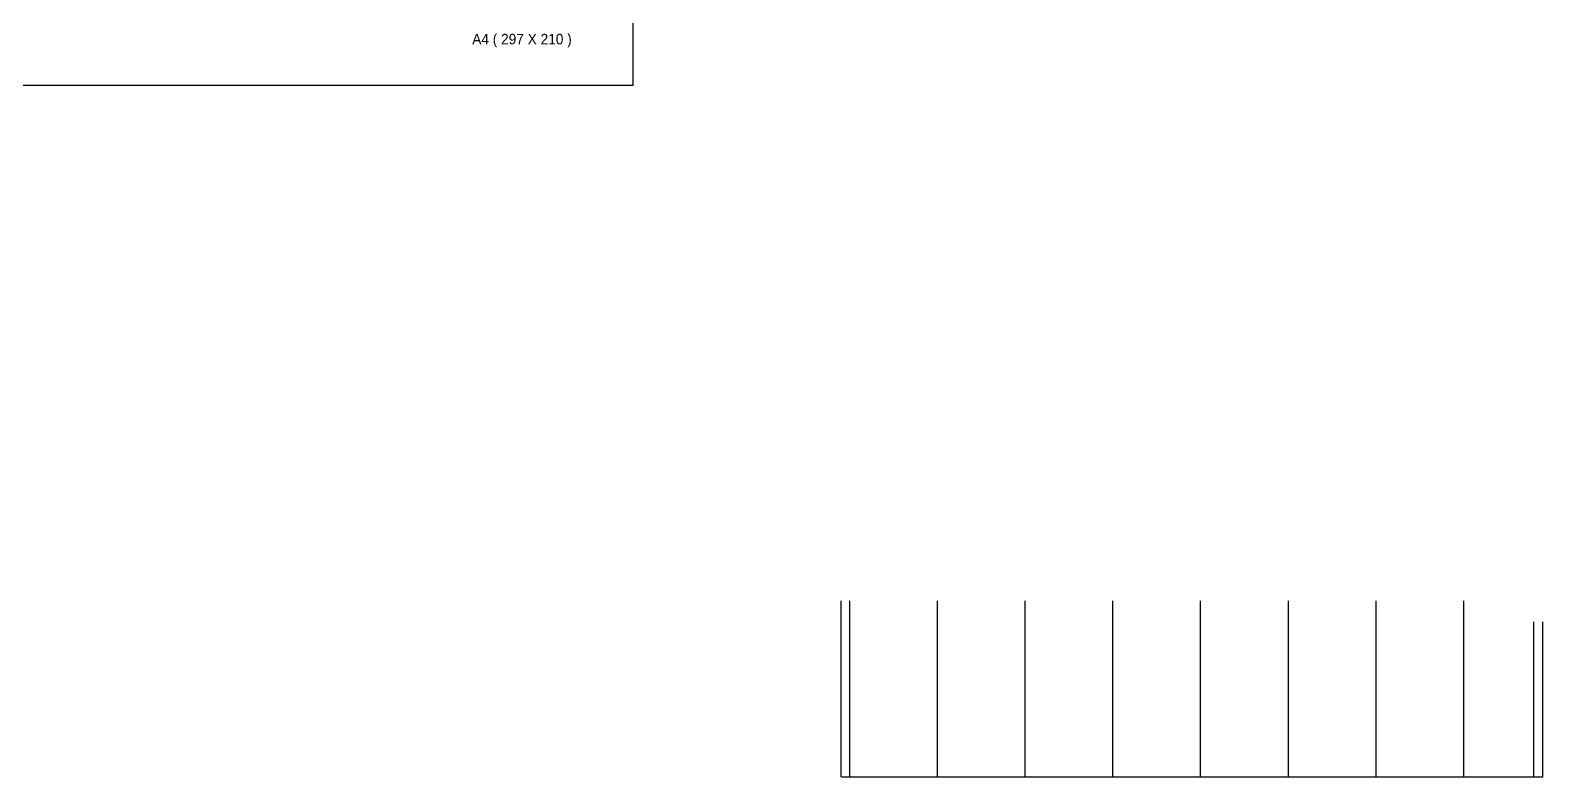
# Model space of a CAD drawing. Header units: millimetres. Extents: x -44117 to 256353, y -2095463 to 65325.
# Drawn here: x 62919 to 68092, y 28059 to 30614 of the extents above; entities that cross this region are included whole.
import ezdxf

# ---------------------------------------------------------------- set-up
doc = ezdxf.new("R2010")
doc.units = ezdxf.units.MM
doc.header["$LTSCALE"] = 10
doc.styles.add('고딕', font='')
doc.styles.get('고딕').set_extended_font_data('HYgtrE')

# ---------------------------------------------------------------- blocks, each defined once
blk = doc.blocks.new('a4 1scale')
blk.add_lwpolyline([(-15154.83, -4509.61), (-14857.83, -4509.61), (-14857.83, -4299.61), (-15154.83, -4299.61)], close=True)
at = {"color": 8, "insert": (-14868.4, -4500.78), "char_height": 1.8004, "width": 27.0059, "attachment_point": 3, "style": '고딕'}
blk.add_mtext('{\\C8;A4 ( 297 X 210 )}', dxfattribs=at)

msp = doc.modelspace()

# ---------------------------------------------------------------- linework, layer by layer
for p, q in [((65692.39241, 28058.79089), (65692.39241, 28661.32759)), ((65722.39241, 28058.79089), (65722.39241, 28661.32759)), ((66022.39241, 28058.79089), (66022.39241, 28661.32759)), ((66322.39241, 28058.79089), (66322.39241, 28661.32759)), ((66622.39241, 28058.79089), (66622.39241, 28661.32759)), ((66922.39241, 28058.79089), (66922.39241, 28661.32759)), ((67222.39241, 28058.79089), (67222.39241, 28661.32759)), ((67522.39241, 28058.79089), (67522.39241, 28661.32759)), ((67822.39241, 28058.79089), (67822.39241, 28661.32759)), ((68062.39241, 28058.79089), (68062.39241, 28589.62375)), ((68092.39241, 28058.79089), (68092.39241, 28589.62375)), ((65692.39241, 28058.79089), (68092.39241, 28058.79089))]:
    msp.add_line(p, q)

# ---------------------------------------------------------------- block references
at = {"color": 1, "xscale": 19.845, "yscale": 19.845, "zscale": 19.845}
msp.add_blockref('a4 1scale', (359834.80135, 119919.83449), dxfattribs=at)

doc.saveas('drawing.dxf')
